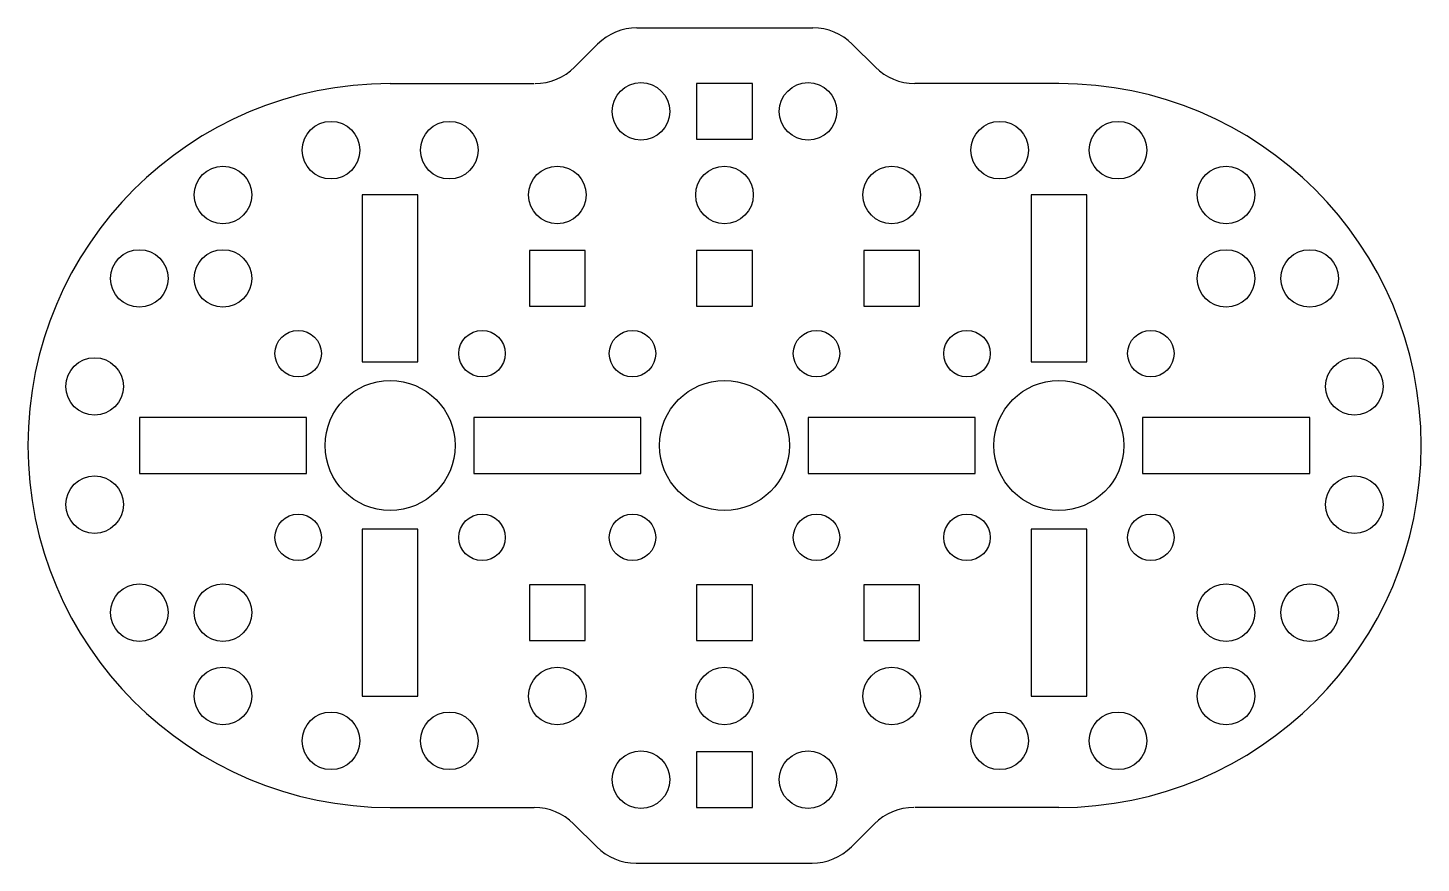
# Model space of a CAD drawing. Header units: millimetres. Extents: x 8.3 to 83.3, y 253.9 to 298.9.
import ezdxf

# ---------------------------------------------------------------- set-up
doc = ezdxf.new("R2010")
doc.units = ezdxf.units.MM
doc.layers.add('Default', color=7, linetype='Continuous')

# ---------------------------------------------------------------- blocks, each defined once
blk = doc.blocks.new('SE1')
at = {"layer": 'Default', "color": 7, "linetype": 'Continuous'}
for p, q in [((32.296, 277.852), (32.296, 274.852)), ((41.296, 277.852), (32.296, 277.852)), ((41.296, 274.852), (41.296, 277.852)), ((32.296, 274.852), (41.296, 274.852))]:
    blk.add_line(p, q, dxfattribs=at)
blk = doc.blocks.new('SE2')
at = {"layer": 'Default', "color": 7, "linetype": 'Continuous'}
for p, q in [((26.296, 289.852), (26.296, 280.852)), ((29.296, 289.852), (26.296, 289.852)), ((29.296, 280.852), (29.296, 289.852)), ((26.296, 280.852), (29.296, 280.852))]:
    blk.add_line(p, q, dxfattribs=at)
blk = doc.blocks.new('SE3')
at = {"layer": 'Default', "color": 7, "linetype": 'Continuous'}
for p, q in [((23.296, 277.852), (14.296, 277.852)), ((14.296, 277.852), (14.296, 274.852)), ((23.296, 274.852), (23.296, 277.852)), ((14.296, 274.852), (23.296, 274.852))]:
    blk.add_line(p, q, dxfattribs=at)
blk = doc.blocks.new('SE4')
at = {"layer": 'Default', "color": 7, "linetype": 'Continuous'}
for p, q in [((26.296, 271.852), (26.296, 262.852)), ((29.296, 271.852), (26.296, 271.852)), ((29.296, 262.852), (29.296, 271.852)), ((26.296, 262.852), (29.296, 262.852))]:
    blk.add_line(p, q, dxfattribs=at)
blk = doc.blocks.new('SE')
at = {"layer": 'Default'}
for name in ['SE2', 'SE3', 'SE1', 'SE4']:
    blk.add_blockref(name, (0, 0), dxfattribs=at)
blk = doc.blocks.new('SE6')
at = {"layer": 'Default', "color": 7, "linetype": 'Continuous'}
for p, q in [((68.296, 277.852), (68.296, 274.852)), ((77.296, 277.852), (68.296, 277.852)), ((77.296, 274.852), (77.296, 277.852)), ((68.296, 274.852), (77.296, 274.852))]:
    blk.add_line(p, q, dxfattribs=at)
blk = doc.blocks.new('SE7')
at = {"layer": 'Default', "color": 7, "linetype": 'Continuous'}
for p, q in [((62.296, 289.852), (62.296, 280.852)), ((65.296, 289.852), (62.296, 289.852)), ((65.296, 280.852), (65.296, 289.852)), ((62.296, 280.852), (65.296, 280.852))]:
    blk.add_line(p, q, dxfattribs=at)
blk = doc.blocks.new('SE8')
at = {"layer": 'Default', "color": 7, "linetype": 'Continuous'}
for p, q in [((59.296, 277.852), (50.296, 277.852)), ((50.296, 277.852), (50.296, 274.852)), ((59.296, 274.852), (59.296, 277.852)), ((50.296, 274.852), (59.296, 274.852))]:
    blk.add_line(p, q, dxfattribs=at)
blk = doc.blocks.new('SE9')
at = {"layer": 'Default', "color": 7, "linetype": 'Continuous'}
for p, q in [((62.296, 271.852), (62.296, 262.852)), ((65.296, 271.852), (62.296, 271.852)), ((65.296, 262.852), (65.296, 271.852)), ((62.296, 262.852), (65.296, 262.852))]:
    blk.add_line(p, q, dxfattribs=at)
blk = doc.blocks.new('SE5')
at = {"layer": 'Default'}
for name in ['SE7', 'SE8', 'SE6', 'SE9']:
    blk.add_blockref(name, (0, 0), dxfattribs=at)
blk = doc.blocks.new('SE10')
at = {"layer": 'Default', "color": 7, "linetype": 'Continuous'}
for p, q in [((35.296, 286.852), (35.296, 283.852)), ((38.296, 286.852), (35.296, 286.852)), ((38.296, 283.852), (38.296, 286.852)), ((35.296, 283.852), (38.296, 283.852))]:
    blk.add_line(p, q, dxfattribs=at)
blk = doc.blocks.new('SE11')
at = {"layer": 'Default', "color": 7, "linetype": 'Continuous'}
for p, q in [((44.296, 286.852), (44.296, 283.852)), ((47.296, 286.852), (44.296, 286.852)), ((47.296, 283.852), (47.296, 286.852)), ((44.296, 283.852), (47.296, 283.852))]:
    blk.add_line(p, q, dxfattribs=at)
blk = doc.blocks.new('SE12')
at = {"layer": 'Default', "color": 7, "linetype": 'Continuous'}
for p, q in [((53.296, 286.852), (53.296, 283.852)), ((56.296, 286.852), (53.296, 286.852)), ((56.296, 283.852), (56.296, 286.852)), ((53.296, 283.852), (56.296, 283.852))]:
    blk.add_line(p, q, dxfattribs=at)
blk = doc.blocks.new('SE13')
at = {"layer": 'Default', "color": 7, "linetype": 'Continuous'}
for p, q in [((35.296, 268.852), (35.296, 265.852)), ((38.296, 268.852), (35.296, 268.852)), ((38.296, 265.852), (38.296, 268.852)), ((35.296, 265.852), (38.296, 265.852))]:
    blk.add_line(p, q, dxfattribs=at)
blk = doc.blocks.new('SE14')
at = {"layer": 'Default', "color": 7, "linetype": 'Continuous'}
for p, q in [((44.296, 268.852), (44.296, 265.852)), ((47.296, 268.852), (44.296, 268.852)), ((47.296, 265.852), (47.296, 268.852)), ((44.296, 265.852), (47.296, 265.852))]:
    blk.add_line(p, q, dxfattribs=at)
blk = doc.blocks.new('SE15')
at = {"layer": 'Default', "color": 7, "linetype": 'Continuous'}
for p, q in [((53.296, 268.852), (53.296, 265.852)), ((56.296, 268.852), (53.296, 268.852)), ((56.296, 265.852), (56.296, 268.852)), ((53.296, 265.852), (56.296, 265.852))]:
    blk.add_line(p, q, dxfattribs=at)
blk = doc.blocks.new('SE16')
at = {"layer": 'Default', "color": 7, "linetype": 'Continuous'}
for p, q in [((44.296, 295.852), (44.296, 292.852)), ((47.296, 295.852), (44.296, 295.852)), ((47.296, 292.852), (47.296, 295.852)), ((44.296, 292.852), (47.296, 292.852))]:
    blk.add_line(p, q, dxfattribs=at)
blk = doc.blocks.new('SE17')
at = {"layer": 'Default', "color": 7, "linetype": 'Continuous'}
for p, q in [((44.296, 259.852), (44.296, 256.852)), ((47.296, 259.852), (44.296, 259.852)), ((47.296, 256.852), (47.296, 259.852)), ((44.296, 256.852), (47.296, 256.852))]:
    blk.add_line(p, q, dxfattribs=at)

msp = doc.modelspace()

# ---------------------------------------------------------------- linework, layer by layer
at = {"layer": 'Default', "color": 7, "linetype": 'Continuous'}
for p, q in [((41.085, 298.852), (50.553, 298.852)), ((37.721, 296.731), (38.964, 297.974)), ((53.917, 296.731), (52.674, 297.974)), ((37.721, 296.731), (37.739, 296.749)), ((27.796, 295.852), (35.553, 295.852)), ((63.796, 295.852), (56.038, 295.852)), ((27.796, 256.852), (35.553, 256.852)), ((63.796, 256.852), (56.038, 256.852)), ((37.674, 255.974), (37.692, 255.956)), ((37.674, 255.974), (38.917, 254.731)), ((53.87, 255.974), (52.627, 254.731)), ((41.038, 253.852), (50.506, 253.852))]:
    msp.add_line(p, q, dxfattribs=at)
for centre, radius in [((41.296, 294.352), 1.55), ((50.296, 294.352), 1.55), ((24.614, 292.262), 1.55), ((30.978, 292.262), 1.55), ((60.614, 292.262), 1.55), ((66.978, 292.262), 1.55), ((18.796, 289.852), 1.55), ((36.796, 289.852), 1.55), ((45.796, 289.852), 1.55), ((54.796, 289.852), 1.55), ((72.796, 289.852), 1.55), ((14.296, 285.352), 1.55), ((18.796, 285.352), 1.55), ((72.796, 285.352), 1.55), ((77.296, 285.352), 1.55), ((22.846, 281.302), 1.25), ((32.745, 281.302), 1.25), ((40.846, 281.302), 1.25), ((50.745, 281.302), 1.25), ((58.846, 281.302), 1.25), ((68.745, 281.302), 1.25), ((11.886, 279.534), 1.55), ((79.705, 279.534), 1.55), ((27.796, 276.352), 3.5), ((45.796, 276.352), 3.5), ((63.796, 276.352), 3.5), ((11.886, 273.17), 1.55), ((79.705, 273.17), 1.55), ((22.846, 271.403), 1.25), ((32.745, 271.403), 1.25), ((40.846, 271.403), 1.25), ((50.745, 271.403), 1.25), ((58.846, 271.403), 1.25), ((68.745, 271.403), 1.25), ((14.296, 267.352), 1.55), ((18.796, 267.352), 1.55), ((72.796, 267.352), 1.55), ((77.296, 267.352), 1.55), ((18.796, 262.852), 1.55), ((36.796, 262.852), 1.55), ((45.796, 262.852), 1.55), ((54.796, 262.852), 1.55), ((72.796, 262.852), 1.55), ((24.614, 260.442), 1.55), ((30.978, 260.442), 1.55), ((60.614, 260.442), 1.55), ((66.978, 260.442), 1.55), ((41.296, 258.352), 1.55), ((50.296, 258.352), 1.55)]:
    msp.add_circle(centre, radius, dxfattribs=at)
for centre, radius, start, end in [((41.085, 295.852), 3, 90, 135), ((50.553, 295.852), 3, 45, 90), ((35.6, 298.852), 3, 270, 315), ((56.038, 298.852), 3, 225, 270), ((27.796, 276.352), 19.5, 90, 270), ((63.796, 276.352), 19.5, 270, 90), ((35.553, 253.852), 3, 45, 90), ((55.991, 253.852), 3, 90, 135), ((41.038, 256.852), 3, 225, 270), ((50.506, 256.852), 3, 270, 315)]:
    msp.add_arc(centre, radius, start, end, dxfattribs=at)

# ---------------------------------------------------------------- block references
at = {"layer": 'Default'}
for name in ['SE16', 'SE', 'SE5', 'SE10', 'SE11', 'SE12', 'SE13', 'SE14', 'SE15', 'SE17']:
    msp.add_blockref(name, (0, 0), dxfattribs=at)

doc.saveas('drawing.dxf')
